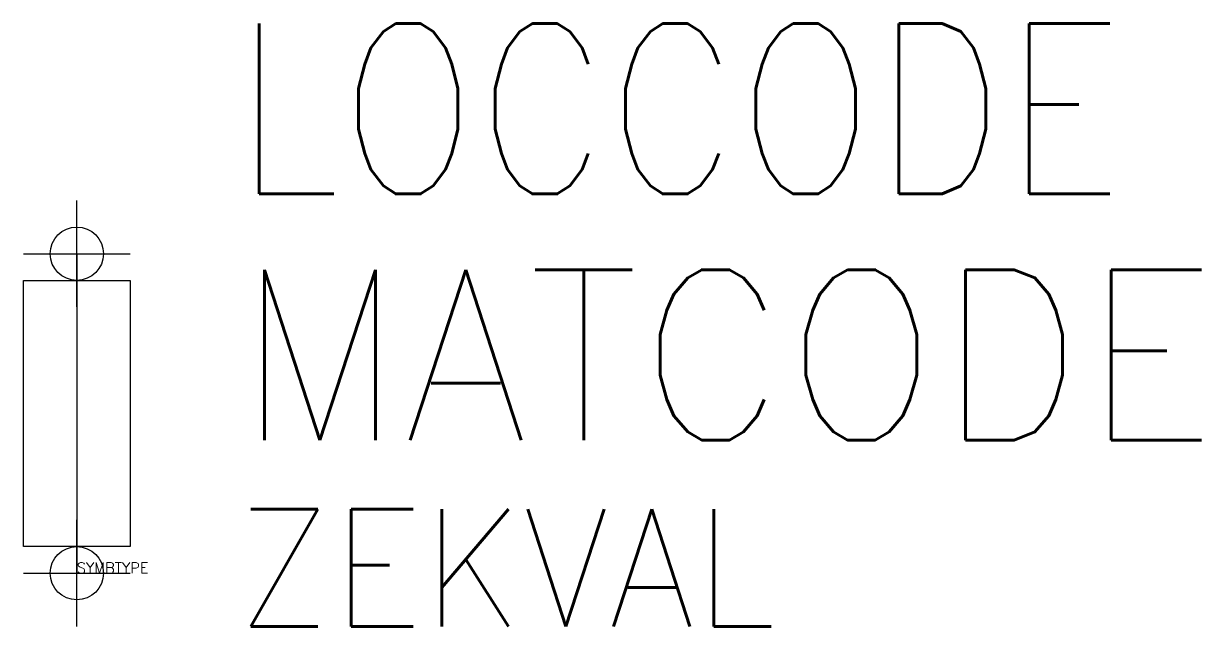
# Model space of a CAD drawing. Extents: x 24 to 46.1, y 89 to 100.3.
import ezdxf

# ---------------------------------------------------------------- set-up
doc = ezdxf.new("R2010")
doc.units = 0
doc.header["$LTSCALE"] = 6
doc.header["$MEASUREMENT"] = 0
doc.header["$PDMODE"] = 34
doc.linetypes.add('DASHED', pattern=[0.75, 0.5, -0.25])
doc.layers.get('0').update_dxf_attribs({"linetype": 'CONTINUOUS'})
for name, color, linetype in [('1', 7, 'CONTINUOUS'), ('11', 3, 'DASHED'), ('12', 2, 'DASHED'), ('C', 7, 'CONTINUOUS')]:
    doc.layers.add(name, color=color, linetype=linetype)
doc.styles.add('DINY', font='SIMPLEX', dxfattribs={"width": 0.95})
doc.styles.add('ROMANS', font='ROMANS', dxfattribs={"width": 0.85})
doc.styles.get("Standard").update_dxf_attribs({"font": 'simplex', "width": 0.85})

msp = doc.modelspace()

# ---------------------------------------------------------------- linework, layer by layer
at = {"layer": '1'}
for p, q in [((25, 96), (25, 90)), ((24, 95.5), (26, 95.5)), ((24, 90.5), (24, 95.5)), ((26, 95.5), (26, 90.5)), ((26, 90.5), (24, 90.5))]:
    msp.add_line(p, q, dxfattribs=at)
at = {"layer": 'C', "color": 1}
msp.add_point((25, 96), dxfattribs=at)
at = {"layer": 'C', "color": 2}
msp.add_point((25, 90), dxfattribs=at)

# ---------------------------------------------------------------- texts
at = {"flags": 1}
msp.add_attdef('SYMBTYPE', (25, 90), 'FL', height=0.2, dxfattribs=at)
at = {"layer": '1', "style": 'DINY', "width": 0.95}
msp.add_attdef('ZEKVAL', (28, 89), '', height=2.2, dxfattribs=at)
at = {"layer": '11', "style": 'ROMANS', "width": 0.85}
msp.add_attdef('LOCCODE', (27.956, 97.123), '', height=3.2, dxfattribs=at)
at = {"layer": '12', "style": 'DINY', "width": 0.95}
msp.add_attdef('MATCODE', (28, 92.5), '', height=3.2, dxfattribs=at)

doc.saveas('drawing.dxf')
